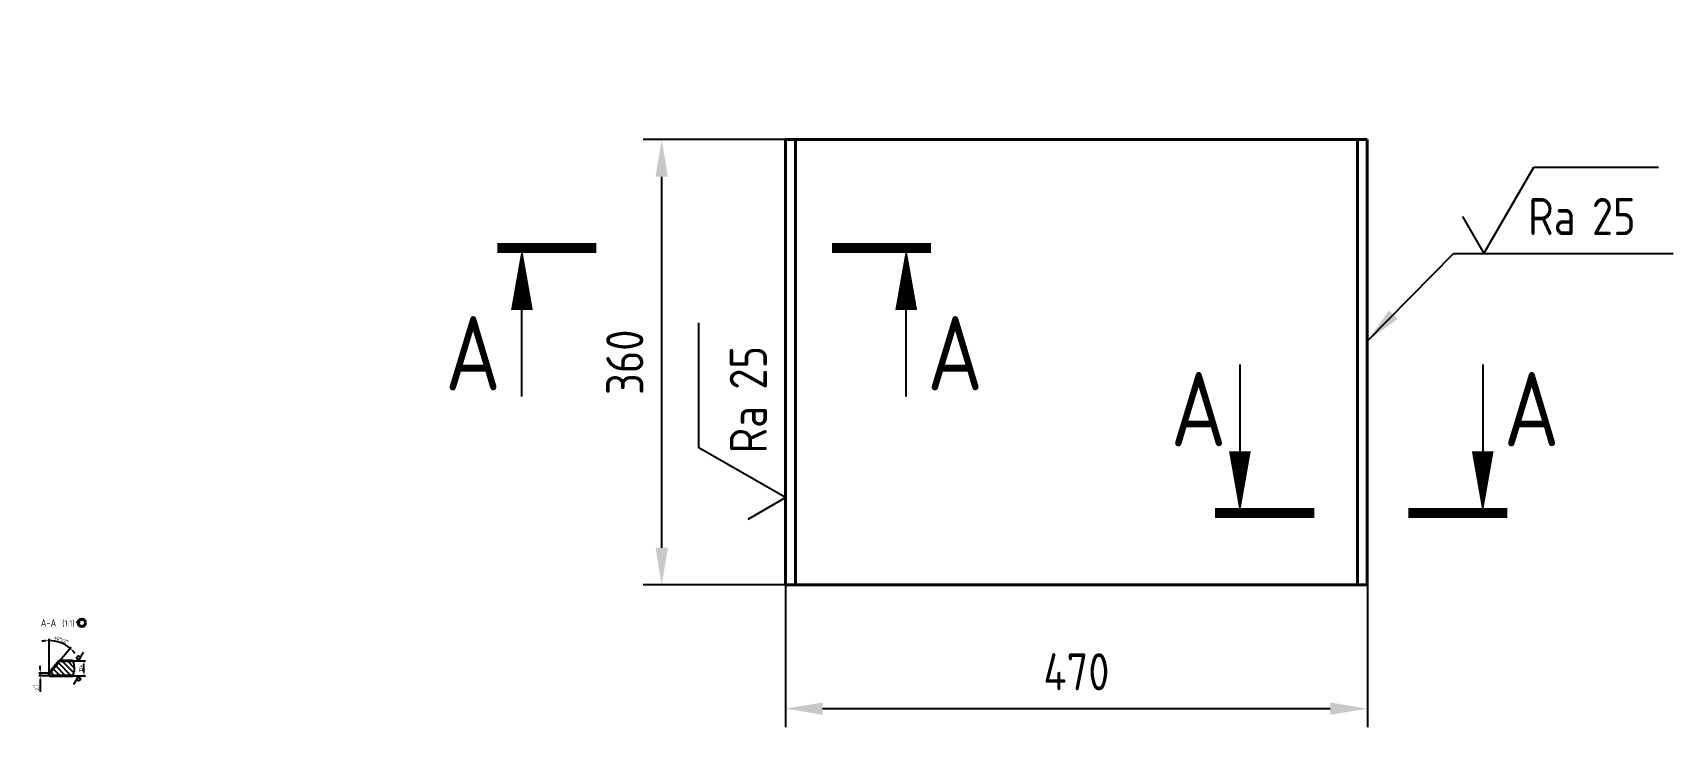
# Model space of a CAD drawing. Header units: millimetres. Extents: x -88 to 1237, y -196 to 365.
import ezdxf
from ezdxf.enums import TextEntityAlignment as Align

# ---------------------------------------------------------------- set-up
doc = ezdxf.new("R2010")
doc.units = ezdxf.units.MM
for name, color, linetype in [('Bord', 1, 'Continuous'), ('DIM', 7, 'Continuous'), ('HATCH', 2, 'Continuous'), ('Text', 3, 'Continuous'), ('Textb', 6, 'Continuous')]:
    doc.layers.add(name, color=color, linetype=linetype)
doc.layers.add('Cont', color=6, linetype='Continuous', lineweight=40)
doc.styles.add('Style1', font='romans.shx', dxfattribs={"width": 0.8})
doc.dimstyles.new('Lin', dxfattribs={"dimtxt": 3, "dimasz": 3, "dimexe": 1.25, "dimexo": 0, "dimgap": 1, "dimtad": 1, "dimdec": 3, "dimtxsty": 'Style1', "dimcen": 2.5, "dimclrt": 3, "dimadec": 0, "dimazin": 0, "dimtfac": 1, "dimtdec": 3, "dimtmove": 0, "dimatfit": 3, "dimldrblk": 'DOT', "dimfxl": 1, "dimarcsym": 0})
doc.dimstyles.new('LIN10', dxfattribs={"dimscale": 10, "dimtxt": 3, "dimasz": 3, "dimexe": 1.5, "dimexo": 0, "dimgap": 1.48, "dimtad": 1, "dimdec": 0, "dimdsep": 46, "dimtxsty": 'Style1', "dimcen": 0, "dimdle": 2, "dimclrd": 256, "dimclrt": 3, "dimadec": 0, "dimazin": 0, "dimtfac": 0.666667, "dimtdec": 0, "dimtmove": 0, "dimatfit": 3, "dimfxl": 1, "dimtvp": 0.833333, "dimtolj": 1, "dimtzin": 0, "dimarcsym": 0})

# ---------------------------------------------------------------- blocks, each defined once
blk = doc.blocks.new('*D4')
at = {"layer": 'Defpoints', "color": 0, "transparency": 16777216}
for p in [(-81.6, -154.7), (-74.5, -152.7), (-74.5, -154.7)]:
    blk.add_point(p, dxfattribs=at)
at = {"layer": 'DIM', "color": 0, "lineweight": -2, "transparency": 16777216}
for p, q in [((-74.5, -152.7), (-82.8, -152.7)), ((-74.5, -154.7), (-82.8, -154.7)), ((-81.6, -149.7), (-81.6, -146.7)), ((-81.6, -152.7), (-81.6, -154.7)), ((-81.6, -157.7), (-81.6, -167.8))]:
    blk.add_line(p, q, dxfattribs=at)
at = {"layer": 'DIM', "color": 0, "transparency": 16777216}
for points in [[(-82.1, -149.7), (-81.1, -149.7), (-81.6, -152.7)], [(-82.1, -157.7), (-81.1, -157.7), (-81.6, -154.7)]]:
    blk.add_solid(points, dxfattribs=at)
at = {"layer": 'DIM', "color": 3, "transparency": 16777216, "insert": (-85.1, -164.3), "char_height": 3, "attachment_point": 5, "rotation": 90, "style": 'Style1'}
blk.add_mtext('2{}{\\H0.71x;\\C3;\\S+1^ -2;}', dxfattribs=at)
blk = doc.blocks.new('_Dot')
at = {"color": 0, "linetype": 'ByBlock', "lineweight": -2}
blk.add_line((-0.5, 0), (-1, 0), dxfattribs=at)
at = {"color": 0, "linetype": 'ByBlock', "const_width": 0.5}
blk.add_lwpolyline([(-0.25, 0, 1), (0.25, 0, 1)], format="xyb", close=True, dxfattribs=at)
blk = doc.blocks.new('*D5')
at = {"layer": 'Defpoints', "color": 0, "transparency": 16777216}
for p in [(-56.3, -142.7), (-46.3, -142.7), (-56.3, -154.7)]:
    blk.add_point(p, dxfattribs=at)
at = {"layer": 'DIM', "color": 0, "lineweight": -2, "transparency": 16777216}
for p, q in [((-56.3, -142.7), (-45, -142.7)), ((-46.3, -151.7), (-46.3, -145.7)), ((-56.3, -154.7), (-45, -154.7))]:
    blk.add_line(p, q, dxfattribs=at)
at = {"layer": 'DIM', "color": 0, "transparency": 16777216}
for points in [[(-46.8, -145.7), (-45.8, -145.7), (-46.3, -142.7)], [(-46.8, -151.7), (-45.8, -151.7), (-46.3, -154.7)]]:
    blk.add_solid(points, dxfattribs=at)
at = {"layer": 'DIM', "color": 3, "transparency": 16777216, "insert": (-48.8, -148.7), "char_height": 3, "attachment_point": 5, "rotation": 90, "style": 'Style1'}
blk.add_mtext('12*', dxfattribs=at)
blk = doc.blocks.new('*D6')
at = {"layer": 'Defpoints', "color": 0, "transparency": 16777216}
for p in [(-62.7, -129.1), (-66.1, -142.7), (-74.5, -152.7), (-74.5, -152.7), (-74.5, -154.7)]:
    blk.add_point(p, dxfattribs=at)
at = {"layer": 'DIM', "color": 0, "lineweight": -2, "transparency": 16777216}
for p, q in [((-74.5, -152.7), (-74.5, -125)), ((-66.1, -142.7), (-56.7, -131.5))]:
    blk.add_line(p, q, dxfattribs=at)
for start, end in [(96.5133, 103.0265), (50, 90), (36.9735, 43.4867)]:
    blk.add_arc((-74.5, -152.7), 26.4, start, end, dxfattribs=at)
at = {"layer": 'DIM', "color": 0, "transparency": 16777216}
for points in [[(-77.5, -126), (-77.5, -127), (-74.5, -126.3)], [(-55.7, -134.9), (-55, -134.2), (-57.5, -132.5)]]:
    blk.add_solid(points, dxfattribs=at)
at = {"layer": 'DIM', "color": 3, "transparency": 16777216, "insert": (-64.6, -125.5), "char_height": 3, "attachment_point": 5, "rotation": 340, "style": 'Style1'}
blk.add_mtext('40°%%p2%%d', dxfattribs=at)
blk = doc.blocks.new('1')
at = {"layer": 'Cont'}
for q in [(0.1, 4), (2.4, 4)]:
    blk.add_line((1.3, 2.9), q, dxfattribs=at)
blk.add_circle((4.3, 2.9), 3, dxfattribs=at)
blk = doc.blocks.new('ZNAK04')
at = {"layer": 'Cont'}
blk.add_blockref('1', (30.3, 0.2), dxfattribs=at)
at = {"layer": 'Textb', "style": 'Style1', "width": 0.8}
for tag, height, p in [('А-А', 6, (13.9, 0.1)), ('SC', 5, (28.7, 0.1))]:
    blk.add_attdef(tag, text='', height=height, dxfattribs=at).set_placement(p, align=Align.RIGHT)
blk.add_attdef('45%%D(1)', (38.2, 0.1), '', height=5, dxfattribs=at)
blk = doc.blocks.new('*D13')
at = {"layer": 'Defpoints', "color": 0, "transparency": 16777216}
for p in [(520.4, -81.3), (990.4, -81.3), (990.4, -181.3)]:
    blk.add_point(p, dxfattribs=at)
at = {"layer": 'DIM', "color": 0, "lineweight": -2, "transparency": 16777216}
for p, q in [((520.4, -81.3), (520.4, -196.3)), ((990.4, -81.3), (990.4, -196.3))]:
    blk.add_line(p, q, dxfattribs=at)
at = {"layer": 'DIM', "lineweight": -2, "transparency": 16777216}
blk.add_line((550.4, -181.3), (960.4, -181.3), dxfattribs=at)
at = {"layer": 'DIM', "transparency": 16777216}
for points in [[(550.4, -176.3), (550.4, -186.3), (520.4, -181.3)], [(960.4, -176.3), (960.4, -186.3), (990.4, -181.3)]]:
    blk.add_solid(points, dxfattribs=at)
at = {"layer": 'DIM', "color": 3, "transparency": 16777216, "insert": (755.4, -151.5), "char_height": 30, "attachment_point": 5, "style": 'Style1'}
blk.add_mtext('\\A1;470', dxfattribs=at)
blk = doc.blocks.new('*D14')
at = {"layer": 'Defpoints', "color": 0, "transparency": 16777216}
for p in [(420.4, 278.7), (520.4, 278.7), (520.4, -81.3)]:
    blk.add_point(p, dxfattribs=at)
at = {"layer": 'DIM', "color": 0, "lineweight": -2, "transparency": 16777216}
for p, q in [((520.4, 278.7), (405.4, 278.7)), ((520.4, -81.3), (405.4, -81.3))]:
    blk.add_line(p, q, dxfattribs=at)
at = {"layer": 'DIM', "lineweight": -2, "transparency": 16777216}
blk.add_line((420.4, -51.3), (420.4, 248.7), dxfattribs=at)
at = {"layer": 'DIM', "transparency": 16777216}
for points in [[(415.4, 248.7), (425.4, 248.7), (420.4, 278.7)], [(415.4, -51.3), (425.4, -51.3), (420.4, -81.3)]]:
    blk.add_solid(points, dxfattribs=at)
at = {"layer": 'DIM', "color": 3, "transparency": 16777216, "insert": (390.6, 98.7), "char_height": 30, "attachment_point": 5, "rotation": 90, "style": 'Style1'}
blk.add_mtext('\\A1;360', dxfattribs=at)
blk = doc.blocks.new('sherISO_03')
at = {"layer": 'Text'}
blk.add_line((4.04, 7), (14.12, 7), dxfattribs=at)
blk.add_lwpolyline([(-1.73, 3), (0, 0), (4.04, 7)], dxfattribs=at)
at = {"layer": 'Text', "style": 'Style1', "width": 0.8}
blk.add_text('Ra', height=3, dxfattribs=at).set_placement((3.58, 1.5))
blk.add_attdef('6,3', (8.73, 1.5), '', height=3, dxfattribs=at)
blk = doc.blocks.new('razrez05')
at = {"layer": 'Text', "const_width": 0.8}
blk.add_lwpolyline([(-2, 0), (6, 0)], dxfattribs=at)
at = {"layer": 'Text'}
blk.add_lwpolyline([(0, 0, 0, 1.76, 0), (0, -5, 1.76, 1.76, 0)], format="xyseb", dxfattribs=at)
blk.add_lwpolyline([(0, -12), (0, -5)], dxfattribs=at)
at = {"layer": 'Textb', "style": 'Style1', "width": 0.8}
blk.add_attdef('А', text='', height=6, dxfattribs=at).set_placement((-1.7, -11.5, 39), align=Align.RIGHT)
blk = doc.blocks.new('razrez06')
at = {"layer": 'Text', "const_width": 0.8}
blk.add_lwpolyline([(2, 0), (-6, 0)], dxfattribs=at)
at = {"layer": 'Text'}
blk.add_lwpolyline([(0, 0, 0, 1.76, 0), (0, -5, 1.76, 1.76, 0)], format="xyseb", dxfattribs=at)
blk.add_lwpolyline([(0, -12), (0, -5)], dxfattribs=at)
at = {"layer": 'Textb', "style": 'Style1', "width": 0.8}
blk.add_attdef('А', (1.7, -11.5), '', height=6, dxfattribs=at)
blk = doc.blocks.new('razrez07')
at = {"layer": 'Text'}
blk.add_lwpolyline([(0, 12), (0, 5)], dxfattribs=at)
blk.add_lwpolyline([(0, 0, 0, 1.76, 0), (0, 5, 1.76, 1.76, 0)], format="xyseb", dxfattribs=at)
at = {"layer": 'Text', "const_width": 0.8}
blk.add_lwpolyline([(-2, 0), (6, 0)], dxfattribs=at)
at = {"layer": 'Textb', "style": 'Style1', "width": 0.8}
blk.add_attdef('А', (-5.59, 5.4), '', height=6, dxfattribs=at)
blk = doc.blocks.new('razrez08')
at = {"layer": 'Text'}
blk.add_lwpolyline([(0, 12), (0, 5)], dxfattribs=at)
blk.add_lwpolyline([(0, 0, 0, 1.76, 0), (0, 5, 1.76, 1.76, 0)], format="xyseb", dxfattribs=at)
at = {"layer": 'Text', "const_width": 0.8}
blk.add_lwpolyline([(2, 0), (-6, 0)], dxfattribs=at)
at = {"layer": 'Textb', "style": 'Style1', "width": 0.8}
blk.add_attdef('А', (1.7, 5.4), '', height=6, dxfattribs=at)
blk = doc.blocks.new('sherISO_09')
at = {"layer": 'Text'}
for q in [(-1.7, 3), (4, 7)]:
    blk.add_line((0, 0), q, dxfattribs=at)
blk.add_circle((0, 2.7), 1.35, dxfattribs=at)

msp = doc.modelspace()

# ---------------------------------------------------------------- hatches: boundary and pattern name
at = {"layer": 'HATCH'}
h = msp.add_hatch(dxfattribs=at)
h.set_pattern_fill('ANSI31', color=256, angle=90)
h.set_pattern_definition([(135, (-220.3, 0), (-2.245064, -2.245064), [])])
edge = h.paths.add_edge_path()
edge.add_line((-66.1173, -142.6965), (-74.5083, -152.6965))
edge.add_line((-74.5083, -152.6965), (-74.5083, -154.6965))
edge.add_line((-74.5083, -154.6965), (-55.4184, -154.6965))
edge.add_spline(control_points=[(-55.4184, -154.6965), (-54.82, -152.9212), (-53.4839, -148.9572), (-54.6889, -144.9236), (-55.3542, -142.6965)], knot_values=[0, 0, 0, 0, 5.492649649, 12.263589912, 12.263589912, 12.263589912, 12.263589912], degree=3, periodic=0)
edge.add_line((-55.3542, -142.6965), (-66.1173, -142.6965))

# ---------------------------------------------------------------- linework, layer by layer
at = {"layer": 'Bord'}
msp.add_open_spline([(-55.3542, -142.6965), (-54.6889, -144.9236), (-53.4839, -148.9572), (-54.82, -152.9212), (-55.4184, -154.6965)], degree=3, knots=[0, 0, 0, 0, 6.770940263, 12.263589912, 12.263589912, 12.263589912, 12.263589912], dxfattribs=at)
at = {"layer": 'Cont'}
for p, q in [((990.3645, 278.695), (520.3645, 278.695)), ((520.3645, 278.695), (520.3645, -81.305)), ((528.3645, 278.695), (528.3645, -81.305)), ((982.3645, 278.695), (982.3645, -81.305)), ((990.3645, 278.695), (990.3645, -81.305)), ((990.3645, -81.305), (520.3645, -81.305)), ((-74.5083, -152.6965), (-66.1173, -142.6965)), ((-66.1173, -142.6965), (-55.3542, -142.6965)), ((-74.5083, -154.6965), (-74.5083, -152.6965)), ((-74.5083, -154.6965), (-55.4184, -154.6965))]:
    msp.add_line(p, q, dxfattribs=at)

# ---------------------------------------------------------------- block references
ref = msp.add_blockref('ZNAK04', (-82.619, -115.021), dxfattribs=at)
ref.add_attrib('А-А', 'А-А', dxfattribs={"layer": 'Textb', "height": 6, "style": 'Style1', "width": 0.8}).set_placement((-68.7397, -114.9211), align=Align.RIGHT)
ref.add_attrib('SC', '(1:1)', dxfattribs={"layer": 'Textb', "height": 5, "style": 'Style1', "width": 0.8}).set_placement((-53.894, -114.9211), align=Align.RIGHT)
at = {"layer": 'DIM', "xscale": 10, "yscale": 10, "zscale": 10}
for name, p, values in [('sherISO_03', (1084.5198, 186.5015), {'6,3': '25'}), ('razrez05', (307.4803, 191.0141), {'А': 'А'}), ('razrez06', (617.9054, 191.0141), {'А': 'А'}), ('razrez07', (887.4606, -23.1842), {'А': 'А'}), ('razrez08', (1083.6126, -23.1842), {'А': 'А'})]:
    msp.add_blockref(name, p, dxfattribs=at).add_auto_attribs(values)
at = {"layer": 'DIM', "xscale": 10, "yscale": 10, "zscale": 10, "rotation": 90}
msp.add_blockref('sherISO_03', (520.3645, -10.7558), dxfattribs=at).add_auto_attribs({'6,3': '25'})
at = {"layer": 'DIM'}
msp.add_blockref('sherISO_09', (-50.6408, -142.6965), dxfattribs=at)
at = {"layer": 'DIM', "rotation": 180}
msp.add_blockref('sherISO_09', (-50.6408, -154.6965), dxfattribs=at)

# ---------------------------------------------------------------- texts
at = {"layer": 'DIM', "color": 3, "insert": (1236.4702, 365.0029), "char_height": 30, "attachment_point": 7, "style": 'Style1'}
msp.add_mtext('\\A1;', dxfattribs=at)

# ---------------------------------------------------------------- dimensions: what is measured, and where the dimension line sits
at = {"layer": 'DIM'}
dim = msp.add_linear_dim(base=(420.3645, 278.695), p1=(520.3645, -81.305), p2=(520.3645, 278.695), angle=90, dimstyle='LIN10', dxfattribs=at)
dim.commit()
dim.dimension.update_dxf_attribs({"geometry": '*D14', "text_midpoint": (390.5645, 98.695)})
dim = msp.add_linear_dim(base=(990.3645, -181.305), p1=(520.3645, -81.305), p2=(990.3645, -81.305), dimstyle='LIN10', dxfattribs=at)
dim.commit()
dim.dimension.update_dxf_attribs({"geometry": '*D13', "text_midpoint": (755.3645, -151.505)})
dim = msp.add_angular_dim_2l(base=(-62.6579, -129.1005), line1=((-74.5083, -154.6965), (-74.5083, -152.6965)), line2=((-74.5083, -152.6965), (-66.1173, -142.6965)), text='<>%%p2%%d', dimstyle='Lin', dxfattribs=at)
dim.commit()
dim.dimension.update_dxf_attribs({"geometry": '*D6', "text_midpoint": (-64.6223, -125.5351)})
dim = msp.add_linear_dim(base=(-46.2676, -142.6965), p1=(-56.2639, -154.6965), p2=(-56.2639, -142.6965), angle=90, text='<>*', dimstyle='Lin', dxfattribs=at)
dim.commit()
dim.dimension.update_dxf_attribs({"geometry": '*D5', "text_midpoint": (-48.7676, -148.6965)})
dim = msp.add_linear_dim(base=(-81.5878, -154.6965), p1=(-74.5083, -152.6965), p2=(-74.5083, -154.6965), angle=90, text='<>{}{\\H0.71x;\\C3;\\S+1^ -2;}', dimstyle='Lin', override={"dimtp": 1, "dimtm": 2, "dimtdec": 3, "dimtzin": 8}, dxfattribs=at)
dim.commit()
dim.dimension.update_dxf_attribs({"geometry": '*D4', "text_midpoint": (-85.0728, -164.2502)})

# ---------------------------------------------------------------- leaders
at = {"layer": 'DIM', "annotation_type": 0, "has_hookline": 1, "hookline_direction": 0}
msp.add_leader([(990.3645, 115.741), (1059.9245, 186.5015), (1221.6702, 186.5015)], dimstyle='LIN10', dxfattribs=at)

doc.saveas('drawing.dxf')
